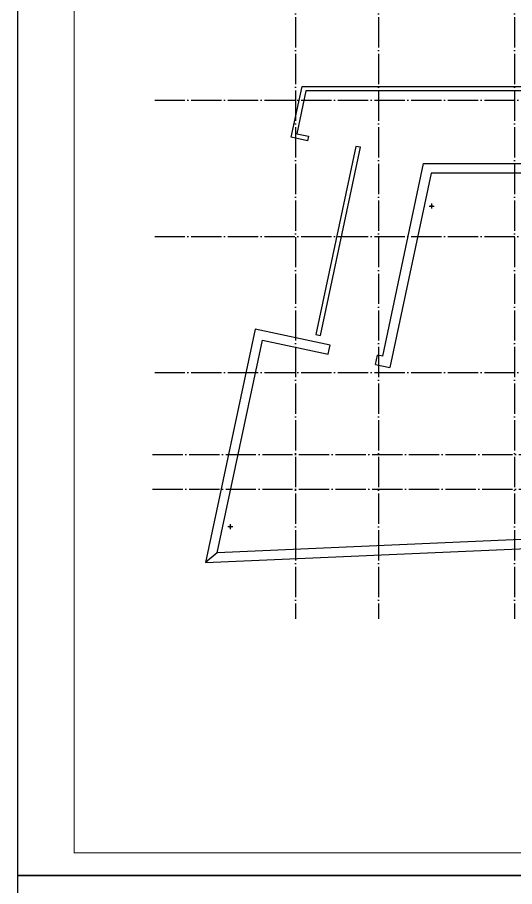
# Model space of a CAD drawing. Extents: x -288892 to 250096, y -100054 to 404668.
# Drawn here: x -18437 to 14400, y 151967 to 209356 of the extents above; entities that cross this region are included whole.
import ezdxf
from ezdxf.xclip import XClip

# ---------------------------------------------------------------- set-up
doc = ezdxf.new("R2010")
doc.units = 0
doc.header["$LTSCALE"] = 1000
doc.header["$MEASUREMENT"] = 0
doc.linetypes.add('104-14# 核心筒$0$DOTE', pattern=[2.42, 2, -0.2, 0.02, -0.2])
doc.layers.get('0').update_dxf_attribs({"linetype": 'CONTINUOUS'})
for name, color, linetype in [('104-14# 核心筒$0$A_AXIS-轴线', 36, '104-14# 核心筒$0$DOTE'), ('X-104 14#平面$0$A-O_分水线', 127, 'CONTINUOUS'), ('X-104 14#平面$0$A-O_屋面', 201, 'CONTINUOUS')]:
    doc.layers.add(name, color=color, linetype=linetype)
doc.layers.add('X-104 14#平面$0$04-不打印_辅助线', color=165, linetype='CONTINUOUS', plot=False)
doc.layers.get('X-104 14#平面$0$A-O_分水线').off()

# ---------------------------------------------------------------- blocks, each defined once
blk = doc.blocks.new('图框-A1+1-4')
for points, const_width in [([(0, 0), (1051, 0), (1051, 594), (0, 594)], 0.05), ([(976, 584), (25, 584), (25, 10), (976, 10)], 0.5)]:
    blk.add_lwpolyline(points, close=True, dxfattribs=dict(const_width=const_width))
at = {"const_width": 0.05}
blk.add_lwpolyline([(0, 297), (2, 297)], dxfattribs=at)
blk = doc.blocks.new('104-14# 核心筒')
at = {"layer": '104-14# 核心筒$0$A_AXIS-轴线'}
for p, q in [((-63, 228734), (-63, 169655)), ((5400, 228734), (5400, 169655)), ((14400, 228734), (14400, 169655)), ((-9370, 203900), (120260, 203900)), ((-9370, 194900), (120260, 194900)), ((-9370, 185900), (120260, 185900)), ((-9520, 180500), (50400, 180500)), ((-9520, 178200), (59400, 178200))]:
    blk.add_line(p, q, dxfattribs=at)
blk = doc.blocks.new('X-104 14#平面$0$ydl')
h = blk.add_hatch()
h.set_pattern_fill('ANSI31', color=8, scale=30, angle=45)
h.set_pattern_definition([(90, (0, 0), (-47.625, 1e-14), [])])
edge = h.paths.add_edge_path()
edge.add_arc((0, 0), 138, 0, 360)
for radius in [168, 138]:
    blk.add_circle((0, 0), radius)
at = {"layer": 'X-104 14#平面$0$04-不打印_辅助线'}
for p, q in [((-168, 0), (168, 0)), ((0, 168), (0, -168))]:
    blk.add_line(p, q, dxfattribs=at)
blk = doc.blocks.new('X-104 14#平面$0$ydlzh')
at = {"layer": 'X-104 14#平面$0$A-O_分水线'}
for p in [(-81949, -8879), (-95251, -30047)]:
    blk.add_blockref('X-104 14#平面$0$ydl', p, dxfattribs=at)
blk = doc.blocks.new('X-104 14#平面')
for points in [[(-18433, 152700), (139217, 152700), (139217, 241800), (-18433, 241800)], [(-18433, 63600), (139217, 63600), (139217, 152700), (-18433, 152700)]]:
    blk.add_lwpolyline(points, close=True)
for centre in [(8922, 196900), (-4381, 175732)]:
    blk.add_circle(centre, 50)
at = {"layer": 'X-104 14#平面$0$A-O_屋面', "ltscale": 5}
for p, q in [((5689, 186981), (8392, 199700)), ((8392, 199700), (67250, 199700)), ((-2734, 188771), (-6010, 173358)), ((2216, 187719), (-2734, 188771)), ((2154, 187426), (2216, 187719)), ((-6010, 173358), (40178, 175375))]:
    blk.add_line(p, q, dxfattribs=at)
blk.add_lwpolyline([(733, 201212), (-347, 201441), (367, 204800), (66341, 204800), (83503, 220380), (87317, 219319), (85627, 213243), (85338, 213324), (86948, 219110), (83582, 220046), (66456, 204500), (610, 204500), (9, 201672), (795, 201505)], close=True, dxfattribs=at)
for points in [[(1281, 188418), (1575, 188356), (4215, 200778), (3922, 200841), (1281, 188418)], [(23400, 199080), (8894, 199080), (6166, 186246)], [(82594, 176111), (40578, 173942), (40910, 176027), (-5237, 174013), (-2256, 188036)], [(-2256, 188036), (2087, 187113)], [(2087, 187113), (2154, 187426)], [(5217, 186448), (5346, 187054)], [(5689, 186981), (5346, 187054)], [(5217, 186448), (6166, 186246)], [(-5237, 174013), (-6010, 173358)]]:
    blk.add_lwpolyline(points, dxfattribs=at)
ref = blk.add_blockref('104-14# 核心筒', (0, 0))
XClip(ref).set_block_clipping_path([(-38664.3623821461, -25500), (139216.5485069363, 330900)])
at = {"xscale": 150, "yscale": 150, "zscale": 150}
for p in [(-18433, 152700), (-18433, 63600)]:
    blk.add_blockref('图框-A1+1-4', p, dxfattribs=at)
blk.add_blockref('X-104 14#平面$0$ydlzh', (90870, 205779))

msp = doc.modelspace()

# ---------------------------------------------------------------- block references
msp.add_blockref('X-104 14#平面', (0, 0))

doc.saveas('drawing.dxf')
